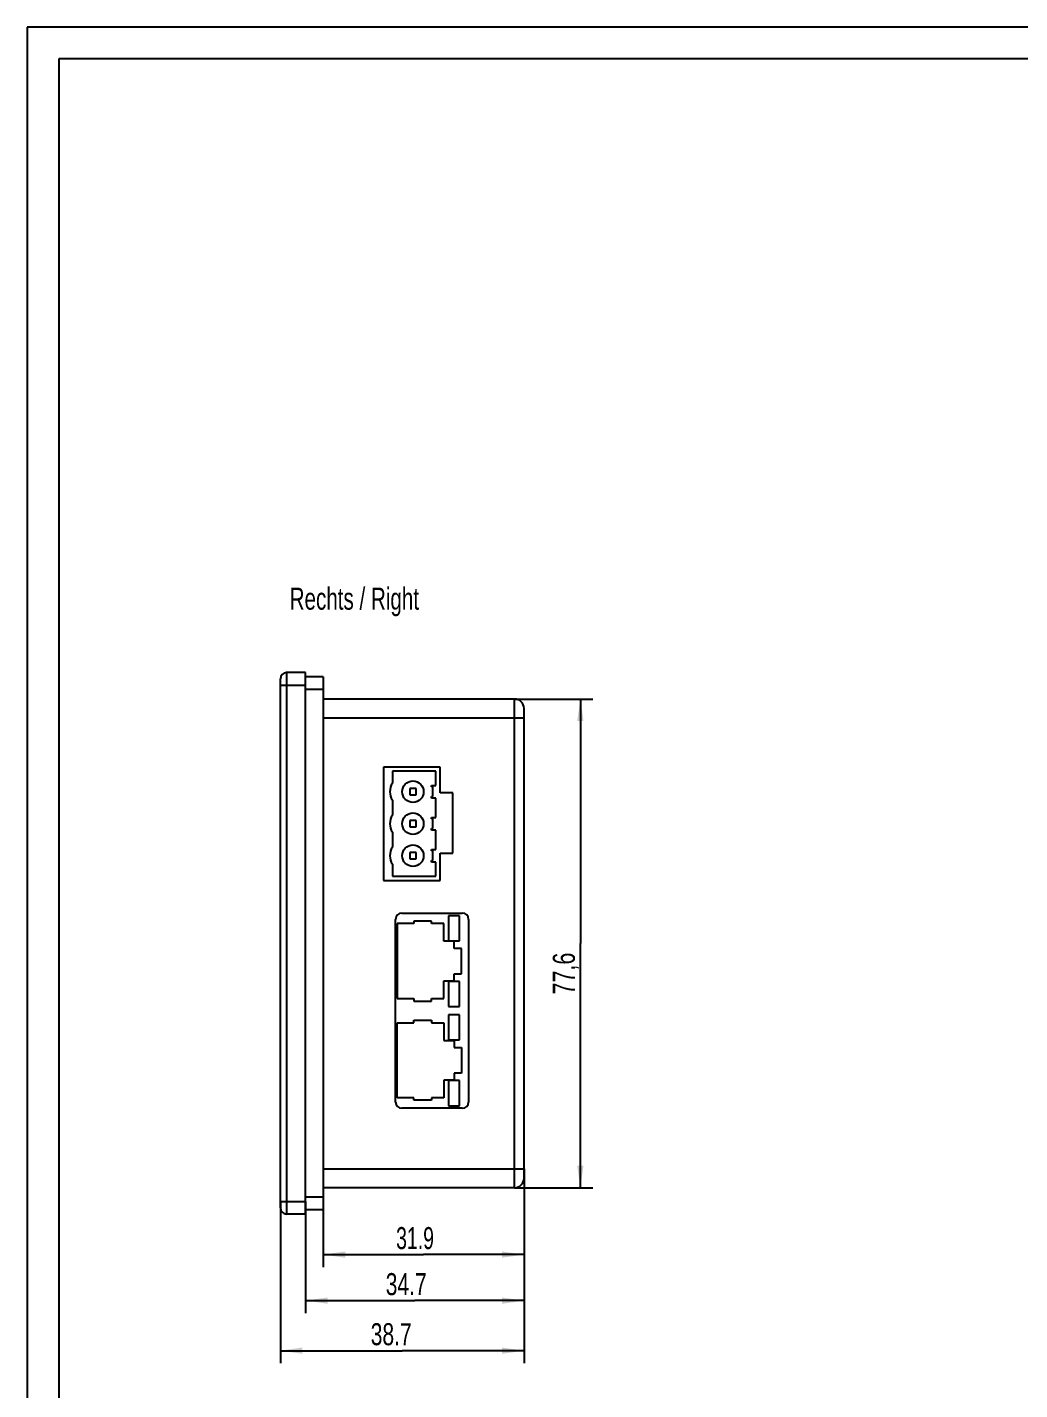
# Model space of a CAD drawing. Extents: x 0 to 594, y 0 to 420.
# Drawn here: x 0 to 157.6, y 203.6 to 420 of the extents above; entities that cross this region are included whole.
import ezdxf

# ---------------------------------------------------------------- set-up
doc = ezdxf.new("R2010")
doc.units = 0
doc.header["$LTSCALE"] = 32.67
for name, color, linetype in [('12000_RIGHT', 7, 'CONTINUOUS'), ('12100_DIM_RIGHT', 7, 'CONTINUOUS'), ('12300_RIGHT_GERMAN_ENGLISH', 7, 'CONTINUOUS'), ('90000_FRAME', 7, 'CONTINUOUS')]:
    doc.layers.add(name, color=color, linetype=linetype)
doc.styles.get("Standard").update_dxf_attribs({"font": 'txt', "width": 0.8})
doc.dimstyles.new('DIMSTYLE_1', dxfattribs={"dimtxt": 3.5, "dimasz": 3.5, "dimexe": 0.18, "dimexo": 0.0625, "dimgap": 0.09, "dimtad": 1, "dimtxsty": 'STANDARD', "dimcen": 0.09, "dimazin": 3, "dimtp": 0.05, "dimtm": 0.05, "dimtfac": 1, "dimtofl": 0, "dimtmove": 0, "dimatfit": 3, "dimtolj": 1})

# ---------------------------------------------------------------- blocks, each defined once
blk = doc.blocks.new('*D2')
at = {"layer": '12100_DIM_RIGHT', "color": 7, "linetype": 'CONTINUOUS'}
for p, q in [((77.4, 313.32), (89.84, 313.32)), ((87.84, 313.32), (87.84, 274.52)), ((87.84, 235.72), (87.84, 274.52)), ((77.4, 235.72), (89.84, 235.72))]:
    blk.add_line(p, q, dxfattribs=at)
for points in [[(88.34, 309.82), (87.84, 313.32), (87.34, 309.82)], [(87.34, 239.22), (87.84, 235.72), (88.34, 239.22)]]:
    blk.add_solid(points, dxfattribs=at)
at = {"layer": '12100_DIM_RIGHT', "color": 7, "linetype": 'CONTINUOUS', "width": 0.732143}
blk.add_text('77,6', height=3.5, rotation=90, dxfattribs=at).set_placement((86.97, 266.38))
blk = doc.blocks.new('*D3')
at = {"layer": '12100_DIM_RIGHT', "color": 7, "linetype": 'CONTINUOUS'}
for p, q in [((78.9, 238.72), (78.9, 223.09)), ((47, 234.22), (47, 223.09)), ((47, 225.09), (62.95, 225.09)), ((78.9, 225.09), (62.95, 225.09))]:
    blk.add_line(p, q, dxfattribs=at)
for points in [[(50.5, 225.59), (47, 225.09), (50.5, 224.59)], [(75.4, 224.59), (78.9, 225.09), (75.4, 225.59)]]:
    blk.add_solid(points, dxfattribs=at)
at = {"layer": '12100_DIM_RIGHT', "color": 7, "linetype": 'CONTINUOUS', "width": 0.660714}
blk.add_text('31.9', height=3.5, dxfattribs=at).set_placement((58.58, 225.96))
blk = doc.blocks.new('*D4')
at = {"layer": '12100_DIM_RIGHT', "color": 7, "linetype": 'CONTINUOUS'}
for p, q in [((78.9, 238.72), (78.9, 215.78)), ((44.2, 233.52), (44.2, 215.78)), ((44.2, 217.78), (61.55, 217.78)), ((78.9, 217.78), (61.55, 217.78))]:
    blk.add_line(p, q, dxfattribs=at)
for points in [[(47.7, 218.28), (44.2, 217.78), (47.7, 217.28)], [(75.4, 217.28), (78.9, 217.78), (75.4, 218.28)]]:
    blk.add_solid(points, dxfattribs=at)
at = {"layer": '12100_DIM_RIGHT', "color": 7, "linetype": 'CONTINUOUS', "width": 0.714286}
blk.add_text('34.7', height=3.5, dxfattribs=at).set_placement((56.93, 218.65))
blk = doc.blocks.new('*D5')
at = {"layer": '12100_DIM_RIGHT', "color": 7, "linetype": 'CONTINUOUS'}
for p, q in [((78.9, 238.72), (78.9, 207.83)), ((40.2, 233.52), (40.2, 207.83)), ((40.2, 209.83), (59.55, 209.83)), ((78.9, 209.83), (59.55, 209.83))]:
    blk.add_line(p, q, dxfattribs=at)
for points in [[(43.7, 210.33), (40.2, 209.83), (43.7, 209.33)], [(75.4, 209.33), (78.9, 209.83), (75.4, 210.33)]]:
    blk.add_solid(points, dxfattribs=at)
at = {"layer": '12100_DIM_RIGHT', "color": 7, "linetype": 'CONTINUOUS', "width": 0.714286}
blk.add_text('38.7', height=3.5, dxfattribs=at).set_placement((54.55, 210.7))

msp = doc.modelspace()

# ---------------------------------------------------------------- linework, layer by layer
at = {"layer": '12000_RIGHT', "color": 7, "linetype": 'CONTINUOUS'}
for p, q in [((40.197, 232.52), (40.197, 316.52)), ((41.197, 317.52), (41.197, 231.52)), ((44.197, 317.52), (41.197, 317.52)), ((44.197, 231.52), (44.197, 317.52)), ((46.997, 316.82), (44.197, 316.82)), ((46.997, 316.82), (46.997, 232.22)), ((40.197, 315.52), (44.197, 315.52)), ((46.997, 314.82), (44.197, 314.82)), ((77.397, 313.32), (46.997, 313.32)), ((77.397, 235.72), (77.397, 313.32)), ((78.897, 237.22), (78.897, 311.82)), ((46.997, 310.32), (78.897, 310.32)), ((56.597, 302.52), (56.597, 284.52)), ((65.597, 302.52), (56.597, 302.52)), ((57.997, 301.86), (57.997, 299.956)), ((64.897, 301.86), (57.997, 301.86)), ((64.897, 299.608), (64.897, 301.86)), ((65.597, 298.42), (65.597, 302.52)), ((60.747, 299.1), (60.747, 298.1)), ((61.747, 299.1), (60.747, 299.1)), ((61.747, 298.1), (61.747, 299.1)), ((64.19, 299.36), (64.19, 299.608)), ((64.19, 299.608), (64.897, 299.608)), ((64.438, 299.36), (64.19, 299.36)), ((64.438, 297.839), (64.438, 299.36)), ((57.997, 297.243), (57.997, 294.876)), ((60.747, 298.1), (61.747, 298.1)), ((64.19, 297.591), (64.19, 297.839)), ((64.19, 297.839), (64.438, 297.839)), ((64.897, 297.591), (64.19, 297.591)), ((64.897, 294.528), (64.897, 297.591)), ((67.597, 298.42), (65.597, 298.42)), ((67.597, 288.82), (67.597, 298.42)), ((64.19, 294.28), (64.19, 294.528)), ((64.19, 294.528), (64.897, 294.528)), ((64.438, 294.28), (64.19, 294.28)), ((64.438, 292.759), (64.438, 294.28)), ((57.997, 292.163), (57.997, 289.796)), ((60.747, 294.02), (60.747, 293.02)), ((61.747, 294.02), (60.747, 294.02)), ((60.747, 293.02), (61.747, 293.02)), ((61.747, 293.02), (61.747, 294.02)), ((64.19, 292.511), (64.19, 292.759)), ((64.19, 292.759), (64.438, 292.759)), ((64.897, 292.511), (64.19, 292.511)), ((64.897, 289.448), (64.897, 292.511)), ((60.747, 288.94), (60.747, 287.94)), ((61.747, 288.94), (60.747, 288.94)), ((60.747, 287.94), (61.747, 287.94)), ((61.747, 287.94), (61.747, 288.94)), ((64.19, 289.2), (64.19, 289.448)), ((64.19, 289.448), (64.897, 289.448)), ((64.438, 289.2), (64.19, 289.2)), ((64.438, 287.679), (64.438, 289.2)), ((65.597, 284.52), (65.597, 288.82)), ((65.597, 288.82), (67.597, 288.82)), ((57.997, 287.083), (57.997, 285.18)), ((64.19, 287.431), (64.19, 287.679)), ((64.19, 287.679), (64.438, 287.679)), ((64.897, 287.431), (64.19, 287.431)), ((64.897, 285.18), (64.897, 287.431)), ((56.597, 284.52), (65.597, 284.52)), ((57.997, 285.18), (64.897, 285.18)), ((59.497, 279.32), (69.097, 279.32)), ((58.497, 249.32), (58.497, 278.32)), ((58.77, 277.649), (58.77, 265.736)), ((61.419, 277.649), (58.77, 277.649)), ((61.419, 278.043), (61.419, 277.649)), ((64.213, 278.043), (61.419, 278.043)), ((64.213, 277.649), (64.213, 278.043)), ((66.144, 277.649), (64.213, 277.649)), ((66.144, 274.842), (66.144, 277.649)), ((66.919, 278.906), (66.919, 274.919)), ((68.671, 278.906), (66.919, 278.906)), ((68.671, 274.919), (68.671, 278.906)), ((70.097, 278.32), (70.097, 249.32)), ((67.82, 274.842), (66.144, 274.842)), ((66.919, 274.919), (68.671, 274.919)), ((67.82, 273.725), (67.82, 274.842)), ((68.963, 273.725), (67.82, 273.725)), ((68.963, 269.661), (68.963, 273.725)), ((66.144, 265.736), (66.144, 268.543)), ((66.144, 268.543), (67.82, 268.543)), ((66.919, 268.467), (66.919, 264.479)), ((68.671, 268.467), (66.919, 268.467)), ((67.82, 268.543), (67.82, 269.661)), ((67.82, 269.661), (68.963, 269.661)), ((68.671, 264.479), (68.671, 268.467)), ((58.77, 265.736), (61.419, 265.736)), ((61.419, 265.736), (61.419, 265.343)), ((61.419, 265.343), (64.213, 265.343)), ((64.213, 265.343), (64.213, 265.736)), ((64.213, 265.736), (66.144, 265.736)), ((66.919, 264.479), (68.671, 264.479)), ((58.77, 249.988), (58.77, 261.901)), ((58.77, 261.901), (61.419, 261.901)), ((61.419, 261.901), (61.419, 262.295)), ((61.419, 262.295), (64.213, 262.295)), ((64.213, 262.295), (64.213, 261.901)), ((64.213, 261.901), (66.144, 261.901)), ((66.144, 261.901), (66.144, 259.094)), ((66.919, 263.158), (66.919, 259.171)), ((68.671, 263.158), (66.919, 263.158)), ((68.671, 259.171), (68.671, 263.158)), ((66.144, 259.094), (67.82, 259.094)), ((66.919, 259.171), (68.671, 259.171)), ((67.82, 259.094), (67.82, 257.977)), ((67.82, 257.977), (68.963, 257.977)), ((68.963, 257.977), (68.963, 253.913)), ((67.82, 253.913), (67.82, 252.795)), ((68.963, 253.913), (67.82, 253.913)), ((66.144, 252.795), (66.144, 249.988)), ((67.82, 252.795), (66.144, 252.795)), ((66.919, 252.719), (66.919, 248.731)), ((68.671, 252.719), (66.919, 252.719)), ((68.671, 248.731), (68.671, 252.719)), ((61.419, 249.988), (58.77, 249.988)), ((61.419, 249.595), (61.419, 249.988)), ((64.213, 249.595), (61.419, 249.595)), ((64.213, 249.988), (64.213, 249.595)), ((66.144, 249.988), (64.213, 249.988)), ((69.097, 248.32), (59.497, 248.32)), ((66.919, 248.731), (68.671, 248.731)), ((46.997, 238.72), (78.897, 238.72)), ((46.997, 234.22), (44.197, 234.22)), ((77.397, 235.72), (46.997, 235.72)), ((40.197, 233.52), (44.197, 233.52)), ((44.197, 231.52), (41.197, 231.52)), ((46.997, 232.22), (44.197, 232.22))]:
    msp.add_line(p, q, dxfattribs=at)
for centre in [(61.247, 298.6), (61.247, 293.52), (61.247, 288.44)]:
    msp.add_circle(centre, 1.705, dxfattribs=at)
for centre, radius, start, end in [((41.197, 316.52), 1, 90, 180), ((77.397, 311.82), 1.5, 0, 90), ((60.097, 298.6), 2.5, 147.13998, 212.86002), ((60.097, 293.52), 2.5, 147.1404, 212.8596), ((60.097, 288.44), 2.5, 147.13984, 212.86016), ((59.497, 278.32), 1, 90, 180), ((69.097, 278.32), 1, 0, 90), ((59.497, 249.32), 1, 180, 270), ((69.097, 249.32), 1, 270, 360), ((77.397, 237.22), 1.5, 270, 360), ((41.197, 232.52), 1, 180, 270)]:
    msp.add_arc(centre, radius, start, end, dxfattribs=at)
at = {"layer": '12100_DIM_RIGHT', "color": 7, "linetype": 'CONTINUOUS'}
msp.add_line((78.897, 238.72), (78.897, 224.192), dxfattribs=at)
at = {"layer": '90000_FRAME', "color": 7, "linetype": 'CONTINUOUS'}
for p, q in [((0, 420), (0, 0)), ((594, 420), (0, 420)), ((5, 415), (5, 5)), ((589, 415), (5, 415))]:
    msp.add_line(p, q, dxfattribs=at)

# ---------------------------------------------------------------- texts
at = {"layer": '12300_RIGHT_GERMAN_ENGLISH', "color": 7, "linetype": 'CONTINUOUS', "width": 0.69898}
msp.add_text('Rechts / Right', height=3.5, dxfattribs=at).set_placement((41.678, 327.505))

# ---------------------------------------------------------------- dimensions: what is measured, and where the dimension line sits
at = {"layer": '12100_DIM_RIGHT', "color": 7, "linetype": 'CONTINUOUS'}
dim = msp.add_linear_dim(base=(87.841, 235.72), p1=(77.397, 313.32), p2=(77.397, 235.72), angle=270, text='77,6', dimstyle='DIMSTYLE_1', dxfattribs=at)
dim.commit()
dim.dimension.update_dxf_attribs({"geometry": '*D2', "text_midpoint": (85.216, 271.503), "dimtype": 160})
for base, p2, picture, middle in [((40.197, 209.828), (40.197, 233.52), '*D5', (59.547, 212.453)), ((44.197, 217.776), (44.197, 233.52), '*D4', (61.931, 220.401))]:
    dim = msp.add_linear_dim(base=base, p1=(78.897, 238.72), p2=p2, angle=180, dimstyle='DIMSTYLE_1', dxfattribs=at)
    dim.commit()
    dim.dimension.update_dxf_attribs({"geometry": picture, "text_midpoint": middle, "dimtype": 160})
dim = msp.add_linear_dim(base=(78.897, 225.088), p1=(46.997, 234.22), p2=(78.897, 238.72), dimstyle='DIMSTYLE_1', dxfattribs=at)
dim.commit()
dim.dimension.update_dxf_attribs({"geometry": '*D3', "text_midpoint": (63.203, 227.713), "dimtype": 160})

doc.saveas('drawing.dxf')
